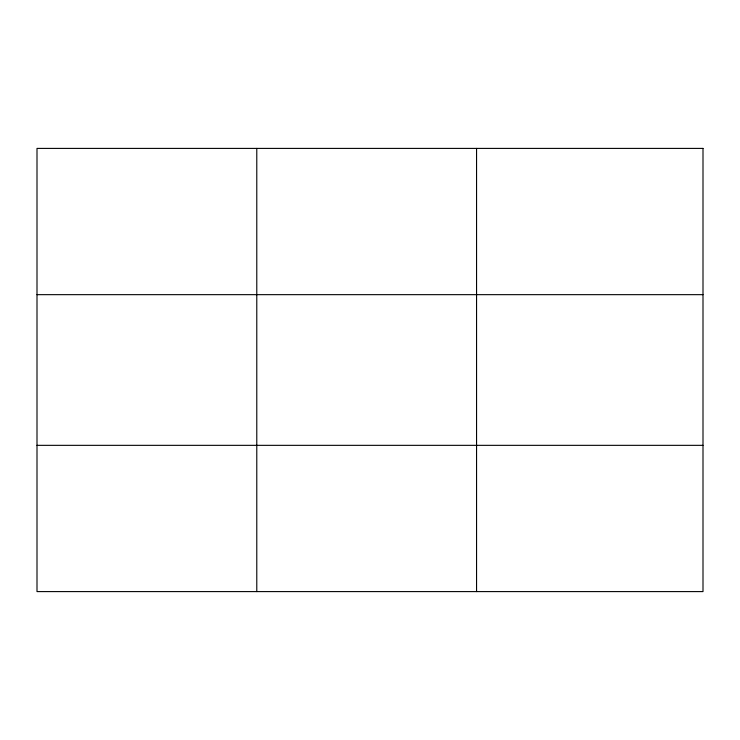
<?xml version="1.0" encoding="UTF-8"?>
<svg xmlns="http://www.w3.org/2000/svg" width="740" height="740" viewBox="0 0 740 740"><rect width="100%" height="100%" fill="white"/><g stroke="black" fill="none" stroke-linecap="round" stroke-linejoin="round"><path stroke-width="1.11" d="M256.78 148.407L256.78 591.593M476.56 148.407L476.56 591.593M37 294.659L703 294.659M37 445.341L703 445.341M703 148.407L703 591.593L37 591.593L37 148.407L703 148.407"/></g></svg>
